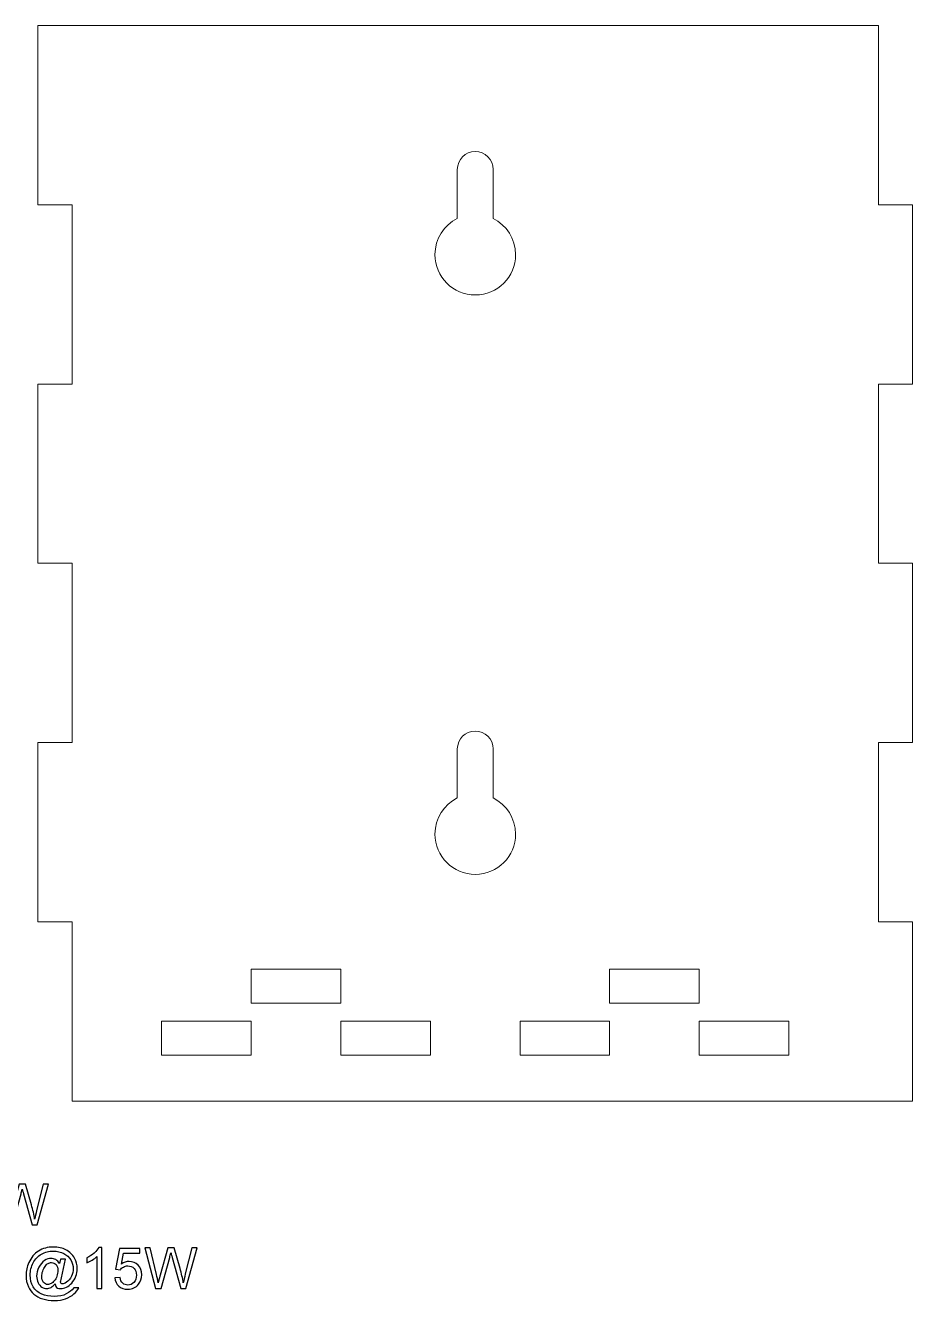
# Model space of a CAD drawing. Header units: millimetres. Extents: x -148 to 148, y -142 to 147.
# Drawn here: x -49.9 to 49.1, y -116.8 to 25.5 of the extents above; entities that cross this region are included whole.
import ezdxf

# ---------------------------------------------------------------- set-up
doc = ezdxf.new("R2010")
doc.units = ezdxf.units.MM
doc.header["$MEASUREMENT"] = 0
doc.layers.add('Ebene 1', color=7, linetype='Continuous')

msp = doc.modelspace()

# ---------------------------------------------------------------- linework, layer by layer
at = {"layer": 'Ebene 1', "color": 250, "lineweight": 20}
for points in [[(-24.6771, -83.5895), (-14.6771, -83.5895), (-14.6771, -79.7895), (-24.6771, -79.7895), (-24.6771, -83.5895)], [(15.3229, -83.5895), (25.3229, -83.5895), (25.3229, -79.7895), (15.3229, -79.7895), (15.3229, -83.5895)], [(-34.6771, -89.3895), (-24.6771, -89.3895), (-24.6771, -85.5895), (-34.6771, -85.5895), (-34.6771, -89.3895)], [(-14.6771, -89.3895), (-4.6771, -89.3895), (-4.6771, -85.5895), (-14.6771, -85.5895), (-14.6771, -89.3895)], [(5.3229, -89.3895), (15.3229, -89.3895), (15.3229, -85.5895), (5.3229, -85.5895), (5.3229, -89.3895)], [(25.3229, -89.3895), (35.3229, -89.3895), (35.3229, -85.5895), (25.3229, -85.5895), (25.3229, -89.3895)]]:
    msp.add_lwpolyline(points, close=True, dxfattribs=at)
for points, knots in [([(-48.4771, 25.482), (-48.4771, 25.482), (45.3229, 25.482), (45.3229, 25.482), (45.3229, 25.482), (45.3229, 25.482), (45.3229, 5.482), (45.3229, 5.482), (45.3229, 5.482), (45.3229, 5.482), (49.1229, 5.482), (49.1229, 5.482), (49.1229, 5.482), (49.1229, 5.482), (49.1229, -14.518), (49.1229, -14.518), (49.1229, -14.518), (49.1229, -14.518), (45.3229, -14.518), (45.3229, -14.518), (45.3229, -14.518), (45.3229, -14.518), (45.3229, -34.518), (45.3229, -34.518), (45.3229, -34.518), (45.3229, -34.518), (49.1229, -34.518), (49.1229, -34.518), (49.1229, -34.518), (49.1229, -34.518), (49.1229, -54.518), (49.1229, -54.518), (49.1229, -54.518), (49.1229, -54.518), (45.3229, -54.518), (45.3229, -54.518), (45.3229, -54.518), (45.3229, -54.518), (45.3229, -74.518), (45.3229, -74.518), (45.3229, -74.518), (45.3229, -74.518), (49.1229, -74.518), (49.1229, -74.518), (49.1229, -74.518), (49.1229, -74.518), (49.1229, -94.518), (49.1229, -94.518), (49.1229, -94.518), (49.1229, -94.518), (-44.6771, -94.518), (-44.6771, -94.518), (-44.6771, -94.518), (-44.6771, -94.518), (-44.6771, -74.518), (-44.6771, -74.518), (-44.6771, -74.518), (-44.6771, -74.518), (-48.4771, -74.518), (-48.4771, -74.518), (-48.4771, -74.518), (-48.4771, -74.518), (-48.4771, -54.518), (-48.4771, -54.518), (-48.4771, -54.518), (-48.4771, -54.518), (-44.6771, -54.518), (-44.6771, -54.518), (-44.6771, -54.518), (-44.6771, -54.518), (-44.6771, -34.518), (-44.6771, -34.518), (-44.6771, -34.518), (-44.6771, -34.518), (-48.4771, -34.518), (-48.4771, -34.518), (-48.4771, -34.518), (-48.4771, -34.518), (-48.4771, -14.518), (-48.4771, -14.518), (-48.4771, -14.518), (-48.4771, -14.518), (-44.6771, -14.518), (-44.6771, -14.518), (-44.6771, -14.518), (-44.6771, -14.518), (-44.6771, 5.482), (-44.6771, 5.482), (-44.6771, 5.482), (-44.6771, 5.482), (-48.4771, 5.482), (-48.4771, 5.482), (-48.4771, 5.482), (-48.4771, 5.482), (-48.4771, 25.482), (-48.4771, 25.482)], [0, 0, 0, 0, 0.04, 0.04, 0.04, 0.04, 0.08, 0.08, 0.08, 0.08, 0.12, 0.12, 0.12, 0.12, 0.16, 0.16, 0.16, 0.16, 0.2, 0.2, 0.2, 0.2, 0.24, 0.24, 0.24, 0.24, 0.28, 0.28, 0.28, 0.28, 0.32, 0.32, 0.32, 0.32, 0.36, 0.36, 0.36, 0.36, 0.4, 0.4, 0.4, 0.4, 0.44, 0.44, 0.44, 0.44, 0.48, 0.48, 0.48, 0.48, 0.52, 0.52, 0.52, 0.52, 0.56, 0.56, 0.56, 0.56, 0.6, 0.6, 0.6, 0.6, 0.64, 0.64, 0.64, 0.64, 0.68, 0.68, 0.68, 0.68, 0.72, 0.72, 0.72, 0.72, 0.76, 0.76, 0.76, 0.76, 0.8, 0.8, 0.8, 0.8, 0.84, 0.84, 0.84, 0.84, 0.88, 0.88, 0.88, 0.88, 0.92, 0.92, 0.92, 0.92, 1, 1, 1, 1]), ([(2.3229, 3.9502), (3.8045, 3.2139), (4.8229, 1.6851), (4.8229, -0.0817), (4.8229, -0.0817), (4.8229, -2.567), (2.8082, -4.5817), (0.3229, -4.5817), (0.3229, -4.5817), (-2.1624, -4.5817), (-4.1771, -2.567), (-4.1771, -0.0817), (-4.1771, -0.0817), (-4.1771, 1.6851), (-3.1587, 3.2139), (-1.6771, 3.9502), (-1.6771, 3.9502), (-1.6771, 3.9502), (-1.6771, 9.4183), (-1.6771, 9.4183), (-1.6771, 9.4183), (-1.6771, 10.5228), (-0.7816, 11.4183), (0.3229, 11.4183), (0.3229, 11.4183), (1.4274, 11.4183), (2.3229, 10.5228), (2.3229, 9.4183), (2.3229, 9.4183), (2.3229, 9.4183), (2.3229, 3.9502), (2.3229, 3.9502)], [0, 0, 0, 0, 0.11111111, 0.11111111, 0.11111111, 0.11111111, 0.22222222, 0.22222222, 0.22222222, 0.22222222, 0.33333333, 0.33333333, 0.33333333, 0.33333333, 0.44444444, 0.44444444, 0.44444444, 0.44444444, 0.55555556, 0.55555556, 0.55555556, 0.55555556, 0.66666667, 0.66666667, 0.66666667, 0.66666667, 0.77777778, 0.77777778, 0.77777778, 0.77777778, 1, 1, 1, 1]), ([(2.3229, -60.7043), (3.8045, -61.4406), (4.8229, -62.9694), (4.8229, -64.7362), (4.8229, -64.7362), (4.8229, -67.2215), (2.8082, -69.2362), (0.3229, -69.2362), (0.3229, -69.2362), (-2.1624, -69.2362), (-4.1771, -67.2215), (-4.1771, -64.7362), (-4.1771, -64.7362), (-4.1771, -62.9694), (-3.1587, -61.4406), (-1.6771, -60.7043), (-1.6771, -60.7043), (-1.6771, -60.7043), (-1.6771, -55.2362), (-1.6771, -55.2362), (-1.6771, -55.2362), (-1.6771, -54.1317), (-0.7816, -53.2362), (0.3229, -53.2362), (0.3229, -53.2362), (1.4274, -53.2362), (2.3229, -54.1317), (2.3229, -55.2362), (2.3229, -55.2362), (2.3229, -55.2362), (2.3229, -60.7043), (2.3229, -60.7043)], [0, 0, 0, 0, 0.11111111, 0.11111111, 0.11111111, 0.11111111, 0.22222222, 0.22222222, 0.22222222, 0.22222222, 0.33333333, 0.33333333, 0.33333333, 0.33333333, 0.44444444, 0.44444444, 0.44444444, 0.44444444, 0.55555556, 0.55555556, 0.55555556, 0.55555556, 0.66666667, 0.66666667, 0.66666667, 0.66666667, 0.77777778, 0.77777778, 0.77777778, 0.77777778, 1, 1, 1, 1])]:
    msp.add_open_spline(points, degree=3, knots=knots, dxfattribs=at)
at = {"layer": 'Ebene 1', "color": 250}
msp.add_open_spline([(-51.9463, -108.3436), (-51.9463, -108.3436), (-53.1528, -103.7981), (-53.1528, -103.7981), (-53.1528, -103.7981), (-53.1528, -103.7981), (-52.5358, -103.7981), (-52.5358, -103.7981), (-52.5358, -103.7981), (-52.5358, -103.7981), (-51.8437, -106.7773), (-51.8437, -106.7773), (-51.8437, -106.7773), (-51.7696, -107.0895), (-51.7061, -107.3996), (-51.6521, -107.7075), (-51.6521, -107.7075), (-51.5357, -107.2218), (-51.468, -106.9424), (-51.4468, -106.8672), (-51.4468, -106.8672), (-51.4468, -106.8672), (-50.5821, -103.7981), (-50.5821, -103.7981), (-50.5821, -103.7981), (-50.5821, -103.7981), (-49.8561, -103.7981), (-49.8561, -103.7981), (-49.8561, -103.7981), (-49.8561, -103.7981), (-49.2053, -106.0989), (-49.2053, -106.0989), (-49.2053, -106.0989), (-49.0423, -106.6693), (-48.9248, -107.2059), (-48.8518, -107.7075), (-48.8518, -107.7075), (-48.7946, -107.4207), (-48.7184, -107.0905), (-48.6253, -106.7191), (-48.6253, -106.7191), (-48.6253, -106.7191), (-47.913, -103.7981), (-47.913, -103.7981), (-47.913, -103.7981), (-47.913, -103.7981), (-47.3077, -103.7981), (-47.3077, -103.7981), (-47.3077, -103.7981), (-47.3077, -103.7981), (-48.5544, -108.3436), (-48.5544, -108.3436), (-48.5544, -108.3436), (-48.5544, -108.3436), (-49.1343, -108.3436), (-49.1343, -108.3436), (-49.1343, -108.3436), (-49.1343, -108.3436), (-50.0921, -104.8807), (-50.0921, -104.8807), (-50.0921, -104.8807), (-50.1726, -104.5907), (-50.2202, -104.4129), (-50.235, -104.3473), (-50.235, -104.3473), (-50.2826, -104.5558), (-50.3271, -104.7336), (-50.3684, -104.8807), (-50.3684, -104.8807), (-50.3684, -104.8807), (-51.3325, -108.3436), (-51.3325, -108.3436), (-51.3325, -108.3436), (-51.3325, -108.3436), (-51.9463, -108.3436), (-51.9463, -108.3436)], degree=3, knots=[0, 0, 0, 0, 0.05, 0.05, 0.05, 0.05, 0.1, 0.1, 0.1, 0.1, 0.15, 0.15, 0.15, 0.15, 0.2, 0.2, 0.2, 0.2, 0.25, 0.25, 0.25, 0.25, 0.3, 0.3, 0.3, 0.3, 0.35, 0.35, 0.35, 0.35, 0.4, 0.4, 0.4, 0.4, 0.45, 0.45, 0.45, 0.45, 0.5, 0.5, 0.5, 0.5, 0.55, 0.55, 0.55, 0.55, 0.6, 0.6, 0.6, 0.6, 0.65, 0.65, 0.65, 0.65, 0.7, 0.7, 0.7, 0.7, 0.75, 0.75, 0.75, 0.75, 0.8, 0.8, 0.8, 0.8, 0.85, 0.85, 0.85, 0.85, 0.9, 0.9, 0.9, 0.9, 1, 1, 1, 1], dxfattribs=at)
at = {"layer": 'Ebene 1', "color": 242}
for points, knots in [([(-46.5519, -114.9317), (-46.6863, -115.0873), (-46.8366, -115.2122), (-47.0028, -115.3053), (-47.0028, -115.3053), (-47.1689, -115.3995), (-47.3361, -115.4471), (-47.5033, -115.4471), (-47.5033, -115.4471), (-47.6875, -115.4471), (-47.8664, -115.3931), (-48.0399, -115.2852), (-48.0399, -115.2852), (-48.2135, -115.1783), (-48.3542, -115.0132), (-48.4633, -114.7899), (-48.4633, -114.7899), (-48.5712, -114.5666), (-48.6262, -114.3211), (-48.6262, -114.0544), (-48.6262, -114.0544), (-48.6262, -113.7263), (-48.5416, -113.3971), (-48.3733, -113.0669), (-48.3733, -113.0669), (-48.205, -112.7378), (-47.9955, -112.4901), (-47.7457, -112.325), (-47.7457, -112.325), (-47.4949, -112.1589), (-47.2525, -112.0763), (-47.0165, -112.0763), (-47.0165, -112.0763), (-46.8366, -112.0763), (-46.6651, -112.124), (-46.5022, -112.2181), (-46.5022, -112.2181), (-46.3381, -112.3113), (-46.1984, -112.4552), (-46.0799, -112.6468), (-46.0799, -112.6468), (-46.0799, -112.6468), (-45.9751, -112.1663), (-45.9751, -112.1663), (-45.9751, -112.1663), (-45.9751, -112.1663), (-45.4195, -112.1663), (-45.4195, -112.1663), (-45.4195, -112.1663), (-45.4195, -112.1663), (-45.8661, -114.247), (-45.8661, -114.247), (-45.8661, -114.247), (-45.9285, -114.5359), (-45.9592, -114.6968), (-45.9592, -114.7275), (-45.9592, -114.7275), (-45.9592, -114.7835), (-45.9381, -114.8312), (-45.8957, -114.8714), (-45.8957, -114.8714), (-45.8534, -114.9116), (-45.8026, -114.9317), (-45.7423, -114.9317), (-45.7423, -114.9317), (-45.6322, -114.9317), (-45.4893, -114.8693), (-45.3115, -114.7433), (-45.3115, -114.7433), (-45.0755, -114.5772), (-44.8893, -114.356), (-44.7517, -114.0776), (-44.7517, -114.0776), (-44.6141, -113.8004), (-44.5453, -113.5135), (-44.5453, -113.2172), (-44.5453, -113.2172), (-44.5453, -112.8722), (-44.6342, -112.5494), (-44.8109, -112.2499), (-44.8109, -112.2499), (-44.9877, -111.9504), (-45.2512, -111.7112), (-45.6015, -111.5313), (-45.6015, -111.5313), (-45.9518, -111.3514), (-46.3381, -111.2614), (-46.7625, -111.2614), (-46.7625, -111.2614), (-47.2462, -111.2614), (-47.6875, -111.3747), (-48.0875, -111.6011), (-48.0875, -111.6011), (-48.4876, -111.8266), (-48.7977, -112.1515), (-49.0178, -112.5737), (-49.0178, -112.5737), (-49.238, -112.9971), (-49.348, -113.45), (-49.348, -113.9337), (-49.348, -113.9337), (-49.348, -114.4406), (-49.238, -114.8767), (-49.0178, -115.2418), (-49.0178, -115.2418), (-48.7977, -115.608), (-48.4791, -115.8789), (-48.0632, -116.0536), (-48.0632, -116.0536), (-47.6462, -116.2282), (-47.1848, -116.315), (-46.6789, -116.315), (-46.6789, -116.315), (-46.137, -116.315), (-45.683, -116.2239), (-45.3179, -116.0419), (-45.3179, -116.0419), (-44.9517, -115.8599), (-44.6776, -115.6387), (-44.4956, -115.3783), (-44.4956, -115.3783), (-44.4956, -115.3783), (-43.9346, -115.3783), (-43.9346, -115.3783), (-43.9346, -115.3783), (-44.0405, -115.5953), (-44.2204, -115.8165), (-44.4776, -116.0419), (-44.4776, -116.0419), (-44.7337, -116.2673), (-45.0385, -116.4462), (-45.392, -116.5774), (-45.392, -116.5774), (-45.7455, -116.7087), (-46.1709, -116.7743), (-46.6694, -116.7743), (-46.6694, -116.7743), (-47.1287, -116.7743), (-47.551, -116.715), (-47.9394, -116.5975), (-47.9394, -116.5975), (-48.3267, -116.479), (-48.6569, -116.3023), (-48.93, -116.0652), (-48.93, -116.0652), (-49.203, -115.8292), (-49.4083, -115.5561), (-49.547, -115.2482), (-49.547, -115.2482), (-49.7206, -114.8576), (-49.8073, -114.4364), (-49.8073, -113.9834), (-49.8073, -113.9834), (-49.8073, -113.4786), (-49.7036, -112.9981), (-49.4972, -112.542), (-49.4972, -112.542), (-49.2454, -111.9811), (-48.8866, -111.5525), (-48.423, -111.2551), (-48.423, -111.2551), (-47.9584, -110.9577), (-47.3954, -110.8084), (-46.7339, -110.8084), (-46.7339, -110.8084), (-46.2217, -110.8084), (-45.7613, -110.9132), (-45.3528, -111.1228), (-45.3528, -111.1228), (-44.9454, -111.3334), (-44.6226, -111.6456), (-44.3876, -112.0615), (-44.3876, -112.0615), (-44.1865, -112.4182), (-44.087, -112.8076), (-44.087, -113.2267), (-44.087, -113.2267), (-44.087, -113.8268), (-44.2977, -114.3581), (-44.7189, -114.8238), (-44.7189, -114.8238), (-45.0956, -115.2407), (-45.5063, -115.4503), (-45.9529, -115.4503), (-45.9529, -115.4503), (-46.0958, -115.4503), (-46.2111, -115.4281), (-46.299, -115.3847), (-46.299, -115.3847), (-46.3868, -115.3413), (-46.4514, -115.2799), (-46.4926, -115.1984), (-46.4926, -115.1984), (-46.5191, -115.1476), (-46.5392, -115.0587), (-46.5519, -114.9317)], [0, 0, 0, 0, 0.02, 0.02, 0.02, 0.02, 0.04, 0.04, 0.04, 0.04, 0.06, 0.06, 0.06, 0.06, 0.08, 0.08, 0.08, 0.08, 0.1, 0.1, 0.1, 0.1, 0.12, 0.12, 0.12, 0.12, 0.14, 0.14, 0.14, 0.14, 0.16, 0.16, 0.16, 0.16, 0.18, 0.18, 0.18, 0.18, 0.2, 0.2, 0.2, 0.2, 0.22, 0.22, 0.22, 0.22, 0.24, 0.24, 0.24, 0.24, 0.26, 0.26, 0.26, 0.26, 0.28, 0.28, 0.28, 0.28, 0.3, 0.3, 0.3, 0.3, 0.32, 0.32, 0.32, 0.32, 0.34, 0.34, 0.34, 0.34, 0.36, 0.36, 0.36, 0.36, 0.38, 0.38, 0.38, 0.38, 0.4, 0.4, 0.4, 0.4, 0.42, 0.42, 0.42, 0.42, 0.44, 0.44, 0.44, 0.44, 0.46, 0.46, 0.46, 0.46, 0.48, 0.48, 0.48, 0.48, 0.5, 0.5, 0.5, 0.5, 0.52, 0.52, 0.52, 0.52, 0.54, 0.54, 0.54, 0.54, 0.56, 0.56, 0.56, 0.56, 0.58, 0.58, 0.58, 0.58, 0.6, 0.6, 0.6, 0.6, 0.62, 0.62, 0.62, 0.62, 0.64, 0.64, 0.64, 0.64, 0.66, 0.66, 0.66, 0.66, 0.68, 0.68, 0.68, 0.68, 0.7, 0.7, 0.7, 0.7, 0.72, 0.72, 0.72, 0.72, 0.74, 0.74, 0.74, 0.74, 0.76, 0.76, 0.76, 0.76, 0.78, 0.78, 0.78, 0.78, 0.8, 0.8, 0.8, 0.8, 0.82, 0.82, 0.82, 0.82, 0.84, 0.84, 0.84, 0.84, 0.86, 0.86, 0.86, 0.86, 0.88, 0.88, 0.88, 0.88, 0.9, 0.9, 0.9, 0.9, 0.92, 0.92, 0.92, 0.92, 0.94, 0.94, 0.94, 0.94, 0.96, 0.96, 0.96, 0.96, 1, 1, 1, 1]), ([(-41.3396, -115.4376), (-41.3396, -115.4376), (-41.8974, -115.4376), (-41.8974, -115.4376), (-41.8974, -115.4376), (-41.8974, -115.4376), (-41.8974, -111.8816), (-41.8974, -111.8816), (-41.8974, -111.8816), (-42.0318, -112.0097), (-42.2075, -112.1377), (-42.4255, -112.2658), (-42.4255, -112.2658), (-42.6445, -112.3938), (-42.8403, -112.4901), (-43.0139, -112.5536), (-43.0139, -112.5536), (-43.0139, -112.5536), (-43.0139, -112.0149), (-43.0139, -112.0149), (-43.0139, -112.0149), (-42.7017, -111.8678), (-42.4286, -111.69), (-42.1948, -111.4815), (-42.1948, -111.4815), (-41.9619, -111.272), (-41.7958, -111.0699), (-41.6984, -110.873), (-41.6984, -110.873), (-41.6984, -110.873), (-41.3396, -110.873), (-41.3396, -110.873), (-41.3396, -110.873), (-41.3396, -110.873), (-41.3396, -115.4376), (-41.3396, -115.4376)], [0, 0, 0, 0, 0.1, 0.1, 0.1, 0.1, 0.2, 0.2, 0.2, 0.2, 0.3, 0.3, 0.3, 0.3, 0.4, 0.4, 0.4, 0.4, 0.5, 0.5, 0.5, 0.5, 0.6, 0.6, 0.6, 0.6, 0.7, 0.7, 0.7, 0.7, 0.8, 0.8, 0.8, 0.8, 1, 1, 1, 1]), ([(-39.9098, -114.247), (-39.9098, -114.247), (-39.3235, -114.1972), (-39.3235, -114.1972), (-39.3235, -114.1972), (-39.2801, -114.483), (-39.1795, -114.6968), (-39.0218, -114.8407), (-39.0218, -114.8407), (-38.8631, -114.9846), (-38.6726, -115.0566), (-38.4493, -115.0566), (-38.4493, -115.0566), (-38.1805, -115.0566), (-37.9529, -114.955), (-37.7677, -114.7529), (-37.7677, -114.7529), (-37.5814, -114.5497), (-37.4883, -114.2808), (-37.4883, -113.9464), (-37.4883, -113.9464), (-37.4883, -113.6278), (-37.5772, -113.377), (-37.7561, -113.1929), (-37.7561, -113.1929), (-37.9349, -113.0087), (-38.1688, -112.9166), (-38.4588, -112.9166), (-38.4588, -112.9166), (-38.6387, -112.9166), (-38.8006, -112.9579), (-38.9456, -113.0394), (-38.9456, -113.0394), (-39.0906, -113.1209), (-39.2039, -113.2267), (-39.2864, -113.3569), (-39.2864, -113.3569), (-39.2864, -113.3569), (-39.8103, -113.2892), (-39.8103, -113.2892), (-39.8103, -113.2892), (-39.8103, -113.2892), (-39.37, -110.9545), (-39.37, -110.9545), (-39.37, -110.9545), (-39.37, -110.9545), (-37.1094, -110.9545), (-37.1094, -110.9545), (-37.1094, -110.9545), (-37.1094, -110.9545), (-37.1094, -111.4879), (-37.1094, -111.4879), (-37.1094, -111.4879), (-37.1094, -111.4879), (-38.9234, -111.4879), (-38.9234, -111.4879), (-38.9234, -111.4879), (-38.9234, -111.4879), (-39.1689, -112.7092), (-39.1689, -112.7092), (-39.1689, -112.7092), (-38.8959, -112.5187), (-38.6091, -112.4235), (-38.3096, -112.4235), (-38.3096, -112.4235), (-37.9127, -112.4235), (-37.5783, -112.561), (-37.3052, -112.8362), (-37.3052, -112.8362), (-37.0322, -113.1114), (-36.8956, -113.4649), (-36.8956, -113.8967), (-36.8956, -113.8967), (-36.8956, -114.3084), (-37.0163, -114.664), (-37.2555, -114.9635), (-37.2555, -114.9635), (-37.5476, -115.3307), (-37.9455, -115.5149), (-38.4493, -115.5149), (-38.4493, -115.5149), (-38.8631, -115.5149), (-39.2007, -115.3995), (-39.4621, -115.1677), (-39.4621, -115.1677), (-39.7235, -114.9359), (-39.8727, -114.629), (-39.9098, -114.247)], [0, 0, 0, 0, 0.04347826, 0.04347826, 0.04347826, 0.04347826, 0.08695652, 0.08695652, 0.08695652, 0.08695652, 0.13043478, 0.13043478, 0.13043478, 0.13043478, 0.17391304, 0.17391304, 0.17391304, 0.17391304, 0.2173913, 0.2173913, 0.2173913, 0.2173913, 0.26086957, 0.26086957, 0.26086957, 0.26086957, 0.30434783, 0.30434783, 0.30434783, 0.30434783, 0.34782609, 0.34782609, 0.34782609, 0.34782609, 0.39130435, 0.39130435, 0.39130435, 0.39130435, 0.43478261, 0.43478261, 0.43478261, 0.43478261, 0.47826087, 0.47826087, 0.47826087, 0.47826087, 0.52173913, 0.52173913, 0.52173913, 0.52173913, 0.56521739, 0.56521739, 0.56521739, 0.56521739, 0.60869565, 0.60869565, 0.60869565, 0.60869565, 0.65217391, 0.65217391, 0.65217391, 0.65217391, 0.69565217, 0.69565217, 0.69565217, 0.69565217, 0.73913043, 0.73913043, 0.73913043, 0.73913043, 0.7826087, 0.7826087, 0.7826087, 0.7826087, 0.82608696, 0.82608696, 0.82608696, 0.82608696, 0.86956522, 0.86956522, 0.86956522, 0.86956522, 0.91304348, 0.91304348, 0.91304348, 0.91304348, 1, 1, 1, 1]), ([(-35.3578, -115.4376), (-35.3578, -115.4376), (-36.5643, -110.8921), (-36.5643, -110.8921), (-36.5643, -110.8921), (-36.5643, -110.8921), (-35.9473, -110.8921), (-35.9473, -110.8921), (-35.9473, -110.8921), (-35.9473, -110.8921), (-35.2552, -113.8713), (-35.2552, -113.8713), (-35.2552, -113.8713), (-35.1811, -114.1835), (-35.1176, -114.4936), (-35.0636, -114.8015), (-35.0636, -114.8015), (-34.9472, -114.3158), (-34.8795, -114.0364), (-34.8583, -113.9612), (-34.8583, -113.9612), (-34.8583, -113.9612), (-33.9936, -110.8921), (-33.9936, -110.8921), (-33.9936, -110.8921), (-33.9936, -110.8921), (-33.2676, -110.8921), (-33.2676, -110.8921), (-33.2676, -110.8921), (-33.2676, -110.8921), (-32.6168, -113.1929), (-32.6168, -113.1929), (-32.6168, -113.1929), (-32.4538, -113.7633), (-32.3363, -114.2999), (-32.2633, -114.8015), (-32.2633, -114.8015), (-32.2061, -114.5147), (-32.1299, -114.1845), (-32.0368, -113.8131), (-32.0368, -113.8131), (-32.0368, -113.8131), (-31.3245, -110.8921), (-31.3245, -110.8921), (-31.3245, -110.8921), (-31.3245, -110.8921), (-30.7192, -110.8921), (-30.7192, -110.8921), (-30.7192, -110.8921), (-30.7192, -110.8921), (-31.9659, -115.4376), (-31.9659, -115.4376), (-31.9659, -115.4376), (-31.9659, -115.4376), (-32.5458, -115.4376), (-32.5458, -115.4376), (-32.5458, -115.4376), (-32.5458, -115.4376), (-33.5036, -111.9747), (-33.5036, -111.9747), (-33.5036, -111.9747), (-33.5841, -111.6847), (-33.6317, -111.5069), (-33.6465, -111.4413), (-33.6465, -111.4413), (-33.6941, -111.6498), (-33.7386, -111.8276), (-33.7799, -111.9747), (-33.7799, -111.9747), (-33.7799, -111.9747), (-34.744, -115.4376), (-34.744, -115.4376), (-34.744, -115.4376), (-34.744, -115.4376), (-35.3578, -115.4376), (-35.3578, -115.4376)], [0, 0, 0, 0, 0.05, 0.05, 0.05, 0.05, 0.1, 0.1, 0.1, 0.1, 0.15, 0.15, 0.15, 0.15, 0.2, 0.2, 0.2, 0.2, 0.25, 0.25, 0.25, 0.25, 0.3, 0.3, 0.3, 0.3, 0.35, 0.35, 0.35, 0.35, 0.4, 0.4, 0.4, 0.4, 0.45, 0.45, 0.45, 0.45, 0.5, 0.5, 0.5, 0.5, 0.55, 0.55, 0.55, 0.55, 0.6, 0.6, 0.6, 0.6, 0.65, 0.65, 0.65, 0.65, 0.7, 0.7, 0.7, 0.7, 0.75, 0.75, 0.75, 0.75, 0.8, 0.8, 0.8, 0.8, 0.85, 0.85, 0.85, 0.85, 0.9, 0.9, 0.9, 0.9, 1, 1, 1, 1]), ([(-48.0526, -114.0925), (-48.0526, -114.375), (-47.9849, -114.5952), (-47.8505, -114.7529), (-47.8505, -114.7529), (-47.7161, -114.9095), (-47.5626, -114.9878), (-47.389, -114.9878), (-47.389, -114.9878), (-47.2726, -114.9878), (-47.1509, -114.9529), (-47.0229, -114.8841), (-47.0229, -114.8841), (-46.8948, -114.8153), (-46.772, -114.7116), (-46.6556, -114.5761), (-46.6556, -114.5761), (-46.5381, -114.4396), (-46.4429, -114.266), (-46.3688, -114.0565), (-46.3688, -114.0565), (-46.2937, -113.8469), (-46.2566, -113.6363), (-46.2566, -113.4257), (-46.2566, -113.4257), (-46.2566, -113.1442), (-46.3265, -112.9262), (-46.4662, -112.7706), (-46.4662, -112.7706), (-46.6059, -112.6161), (-46.7763, -112.5388), (-46.9763, -112.5388), (-46.9763, -112.5388), (-47.1086, -112.5388), (-47.2335, -112.5716), (-47.3499, -112.6394), (-47.3499, -112.6394), (-47.4663, -112.706), (-47.5795, -112.814), (-47.6896, -112.9632), (-47.6896, -112.9632), (-47.7986, -113.1124), (-47.8865, -113.2934), (-47.9531, -113.5061), (-47.9531, -113.5061), (-48.0188, -113.7189), (-48.0526, -113.9147), (-48.0526, -114.0925)], [0, 0, 0, 0, 0.07692308, 0.07692308, 0.07692308, 0.07692308, 0.15384615, 0.15384615, 0.15384615, 0.15384615, 0.23076923, 0.23076923, 0.23076923, 0.23076923, 0.30769231, 0.30769231, 0.30769231, 0.30769231, 0.38461538, 0.38461538, 0.38461538, 0.38461538, 0.46153846, 0.46153846, 0.46153846, 0.46153846, 0.53846154, 0.53846154, 0.53846154, 0.53846154, 0.61538462, 0.61538462, 0.61538462, 0.61538462, 0.69230769, 0.69230769, 0.69230769, 0.69230769, 0.76923077, 0.76923077, 0.76923077, 0.76923077, 0.84615385, 0.84615385, 0.84615385, 0.84615385, 1, 1, 1, 1])]:
    msp.add_open_spline(points, degree=3, knots=knots, dxfattribs=at)

doc.saveas('drawing.dxf')
